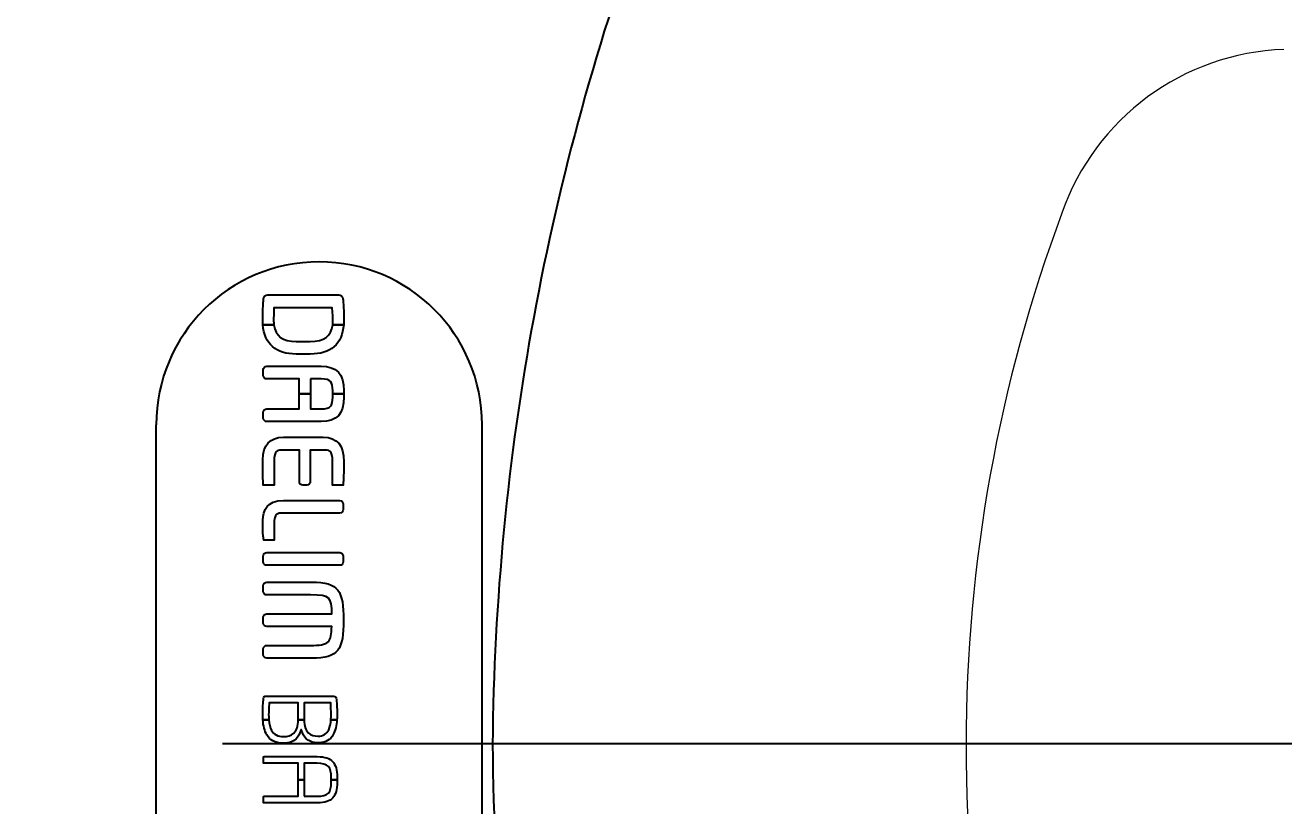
# Model space of a CAD drawing. Extents: x -1507 to 1094, y -378 to 1940.
# Drawn here: x -974 to -896.7, y 1302.6 to 1350.5 of the extents above; entities that cross this region are included whole.
import ezdxf
from ezdxf.lldxf.tags import DXFTag

# ---------------------------------------------------------------- set-up
doc = ezdxf.new("R2010")
doc.units = 0
doc.header["$LTSCALE"] = 3
doc.header["$MEASUREMENT"] = 0
doc.linetypes.add('CENTER', pattern=[2, 1.25, -0.25, 0.25, -0.25])
doc.layers.get('0').update_dxf_attribs({"linetype": 'CONTINUOUS'})
doc.layers.get('DEFPOINTS').update_dxf_attribs({"linetype": 'CONTINUOUS'})
doc.layers.add('3', color=3, linetype='CONTINUOUS', lineweight=15)
doc.layers.add('CENTER', color=2, linetype='CENTER')
doc.layers.add('THIN', color=8, linetype='CONTINUOUS')
doc.styles.get("Standard").update_dxf_attribs({"font": 'NanumGothic.ttf'})
tags = doc.linetypes.add('DASHED', pattern=[0.75, 0.5, -0.25]).pattern_tags.tags
tags[6:7] = [DXFTag(74, 4), DXFTag(75, 0), DXFTag(340, '0'), DXFTag(46, 1.0), DXFTag(50, 0.0), DXFTag(44, 0.0), DXFTag(45, 0.0)]
tags[4:5] = [DXFTag(74, 4), DXFTag(75, 0), DXFTag(340, '0'), DXFTag(46, 1.0), DXFTag(50, 0.0), DXFTag(44, 0.0), DXFTag(45, 0.0)]
doc.dimstyles.get("Standard").update_dxf_attribs({"dimtxt": 0.18, "dimasz": 0.18, "dimexe": 0.18, "dimexo": 0.0625, "dimgap": 0.09, "dimtad": 0, "dimtih": 1, "dimtoh": 1, "dimdec": 4, "dimzin": 0, "dimdsep": 46, "dimtxsty": 'Standard', "dimcen": 0.09, "dimadec": 0, "dimazin": 0, "dimtfac": 1, "dimtdec": 4, "dimtofl": 0, "dimtmove": 0, "dimatfit": 3, "dimfxl": 0, "dimtolj": 1, "dimtzin": 0, "dimarcsym": 0})

# ---------------------------------------------------------------- blocks, each defined once
blk = doc.blocks.new('*D17')
at = {"color": 3, "linetype": 'Continuous', "lineweight": -2}
for p, q in [((-1271.639, 1454.321), (-1271.639, 1625.278)), ((-541.525, 1307.437), (-541.525, 1625.278))]:
    blk.add_line(p, q, dxfattribs=at)
at = {"color": 3, "linetype": 'Continuous', "lineweight": 0}
blk.add_line((-1251.639, 1624.478), (-561.525, 1624.478), dxfattribs=at)
at = {"color": 3, "linetype": 'Continuous'}
for points in [[(-1251.639, 1627.811), (-1251.639, 1621.145), (-1271.639, 1624.478)], [(-561.525, 1627.811), (-561.525, 1621.145), (-541.525, 1624.478)]]:
    blk.add_solid(points, dxfattribs=at)
at = {"layer": 'DEFPOINTS', "color": 0, "linetype": 'Continuous'}
for p in [(-541.525, 1624.478), (-1271.639, 1453.321), (-541.525, 1306.437)]:
    blk.add_point(p, dxfattribs=at)
at = {"color": 2, "linetype": 'Continuous', "lineweight": 5, "insert": (-913.981, 1649.478), "char_height": 30, "attachment_point": 5}
blk.add_mtext('\\A1;730', dxfattribs=at)
blk = doc.blocks.new('*D18')
at = {"color": 3, "linetype": 'Continuous', "lineweight": -2}
for p, q in [((-1011.525, 1377.149), (-1011.525, 1567.387)), ((-541.525, 1307.437), (-541.525, 1567.387))]:
    blk.add_line(p, q, dxfattribs=at)
at = {"color": 3, "linetype": 'Continuous', "lineweight": 0}
blk.add_line((-991.525, 1566.587), (-561.525, 1566.587), dxfattribs=at)
at = {"color": 3, "linetype": 'Continuous'}
for points in [[(-991.525, 1569.921), (-991.525, 1563.254), (-1011.525, 1566.587)], [(-561.525, 1569.921), (-561.525, 1563.254), (-541.525, 1566.587)]]:
    blk.add_solid(points, dxfattribs=at)
at = {"layer": 'DEFPOINTS', "color": 0, "linetype": 'Continuous'}
for p in [(-541.525, 1566.587), (-1011.525, 1376.149), (-541.525, 1306.437)]:
    blk.add_point(p, dxfattribs=at)
at = {"color": 2, "linetype": 'Continuous', "lineweight": 5, "insert": (-776.525, 1591.587), "char_height": 30, "attachment_point": 5}
blk.add_mtext('\\A1;470', dxfattribs=at)
blk = doc.blocks.new('2E12E')
at = {"layer": 'THIN', "color": 2, "linetype": 'DASHED', "ltscale": 3}
for p, q in [((6857.219, 1056.492), (6857.219, 1095.492)), ((6877.219, 1056.492), (6877.219, 1095.492))]:
    blk.add_line(p, q, dxfattribs=at)
blk.add_arc((6867.219, 1095.492), 10, 0, 180, dxfattribs=at)
at = {"layer": 'THIN', "color": 2}
for points, knots in [([(6864.442, 1101.633), (6864.43, 1101.721), (6864.424, 1101.815), (6864.424, 1101.915), (6864.424, 1101.915), (6864.424, 1101.915), (6864.436, 1102.514), (6864.44, 1102.664), (6864.44, 1102.664), (6864.44, 1102.664), (6868.029, 1102.664), (6868.029, 1102.664), (6868.029, 1102.664), (6868.06, 1102.36), (6868.066, 1101.92), (6868.066, 1101.915), (6868.066, 1101.915), (6868.066, 1101.815), (6868.061, 1101.721), (6868.05, 1101.633), (6868.05, 1101.633), (6868.05, 1101.633), (6868.727, 1101.633), (6868.727, 1101.633), (6868.727, 1101.633), (6868.735, 1101.724), (6868.738, 1101.818), (6868.738, 1101.915), (6868.738, 1101.915), (6868.738, 1102.398), (6868.71, 1103.036), (6868.677, 1103.243), (6868.677, 1103.243), (6868.655, 1103.368), (6868.558, 1103.457), (6868.43, 1103.457), (6868.43, 1103.457), (6868.43, 1103.457), (6864.066, 1103.457), (6864.066, 1103.457), (6864.066, 1103.457), (6863.927, 1103.457), (6863.837, 1103.367), (6863.809, 1103.237), (6863.809, 1103.237), (6863.789, 1103.096), (6863.769, 1102.725), (6863.758, 1102.346), (6863.758, 1102.346), (6863.758, 1102.346), (6863.758, 1101.722), (6863.758, 1101.722), (6863.758, 1101.722), (6863.76, 1101.692), (6863.762, 1101.662), (6863.765, 1101.633), (6863.765, 1101.633), (6863.765, 1101.633), (6864.442, 1101.633), (6864.442, 1101.633)], [0, 0, 0, 0, 0.066667, 0.066667, 0.066667, 0.066667, 0.133333, 0.133333, 0.133333, 0.133333, 0.2, 0.2, 0.2, 0.2, 0.266667, 0.266667, 0.266667, 0.266667, 0.333333, 0.333333, 0.333333, 0.333333, 0.4, 0.4, 0.4, 0.4, 0.466667, 0.466667, 0.466667, 0.466667, 0.533333, 0.533333, 0.533333, 0.533333, 0.6, 0.6, 0.6, 0.6, 0.666667, 0.666667, 0.666667, 0.666667, 0.733333, 0.733333, 0.733333, 0.733333, 0.8, 0.8, 0.8, 0.8, 0.866667, 0.866667, 0.866667, 0.866667, 0.933333, 0.933333, 0.933333, 0.933333, 1, 1, 1, 1]), ([(6865.816, 1100.603), (6864.986, 1100.603), (6864.533, 1100.94), (6864.442, 1101.633), (6864.442, 1101.633), (6864.442, 1101.633), (6863.765, 1101.633), (6863.765, 1101.633), (6863.765, 1101.633), (6863.859, 1100.452), (6864.563, 1099.829), (6865.816, 1099.829), (6865.816, 1099.829), (6865.816, 1099.829), (6866.677, 1099.829), (6866.677, 1099.829), (6866.677, 1099.829), (6867.93, 1099.829), (6868.633, 1100.451), (6868.727, 1101.633), (6868.727, 1101.633), (6868.727, 1101.633), (6868.05, 1101.633), (6868.05, 1101.633), (6868.05, 1101.633), (6867.965, 1100.924), (6867.53, 1100.603), (6866.677, 1100.603), (6866.677, 1100.603), (6866.677, 1100.603), (6865.816, 1100.603), (6865.816, 1100.603)], [0, 0, 0, 0, 0.125, 0.125, 0.125, 0.125, 0.25, 0.25, 0.25, 0.25, 0.375, 0.375, 0.375, 0.375, 0.5, 0.5, 0.5, 0.5, 0.625, 0.625, 0.625, 0.625, 0.75, 0.75, 0.75, 0.75, 0.875, 0.875, 0.875, 0.875, 1, 1, 1, 1]), ([(6866.684, 1098.303), (6866.684, 1098.303), (6867.335, 1098.303), (6867.335, 1098.303), (6867.335, 1098.303), (6867.949, 1098.303), (6868.053, 1098.122), (6868.053, 1097.577), (6868.053, 1097.577), (6868.053, 1097.577), (6868.053, 1097.384), (6868.053, 1097.384), (6868.053, 1097.384), (6868.053, 1097.384), (6868.738, 1097.384), (6868.738, 1097.384), (6868.738, 1097.384), (6868.738, 1097.384), (6868.738, 1097.577), (6868.738, 1097.577), (6868.738, 1097.577), (6868.738, 1098.618), (6868.307, 1099.083), (6867.335, 1099.083), (6867.335, 1099.083), (6867.335, 1099.083), (6864.01, 1099.083), (6864.01, 1099.083), (6864.01, 1099.083), (6863.892, 1099.083), (6863.792, 1098.986), (6863.792, 1098.877), (6863.792, 1098.877), (6863.792, 1098.877), (6863.792, 1098.511), (6863.792, 1098.511), (6863.792, 1098.511), (6863.792, 1098.383), (6863.907, 1098.303), (6864.01, 1098.303), (6864.01, 1098.303), (6864.01, 1098.303), (6865.999, 1098.303), (6865.999, 1098.303), (6865.999, 1098.303), (6865.999, 1098.303), (6865.999, 1097.384), (6865.999, 1097.384), (6865.999, 1097.384), (6865.999, 1097.384), (6866.684, 1097.384), (6866.684, 1097.384), (6866.684, 1097.384), (6866.684, 1097.384), (6866.684, 1098.303), (6866.684, 1098.303)], [0, 0, 0, 0, 0.071429, 0.071429, 0.071429, 0.071429, 0.142857, 0.142857, 0.142857, 0.142857, 0.214286, 0.214286, 0.214286, 0.214286, 0.285714, 0.285714, 0.285714, 0.285714, 0.357143, 0.357143, 0.357143, 0.357143, 0.428571, 0.428571, 0.428571, 0.428571, 0.5, 0.5, 0.5, 0.5, 0.571429, 0.571429, 0.571429, 0.571429, 0.642857, 0.642857, 0.642857, 0.642857, 0.714286, 0.714286, 0.714286, 0.714286, 0.785714, 0.785714, 0.785714, 0.785714, 0.857143, 0.857143, 0.857143, 0.857143, 0.928571, 0.928571, 0.928571, 0.928571, 1, 1, 1, 1]), ([(6868.053, 1097.384), (6868.053, 1097.384), (6868.053, 1097.196), (6868.053, 1097.196), (6868.053, 1097.196), (6868.053, 1096.648), (6867.949, 1096.466), (6867.335, 1096.466), (6867.335, 1096.466), (6867.335, 1096.466), (6866.684, 1096.466), (6866.684, 1096.466), (6866.684, 1096.466), (6866.684, 1096.466), (6866.684, 1097.384), (6866.684, 1097.384), (6866.684, 1097.384), (6866.684, 1097.384), (6865.999, 1097.384), (6865.999, 1097.384), (6865.999, 1097.384), (6865.999, 1097.384), (6865.999, 1096.466), (6865.999, 1096.466), (6865.999, 1096.466), (6865.999, 1096.466), (6864.01, 1096.466), (6864.01, 1096.466), (6864.01, 1096.466), (6863.888, 1096.466), (6863.792, 1096.374), (6863.792, 1096.257), (6863.792, 1096.257), (6863.792, 1096.257), (6863.792, 1095.899), (6863.792, 1095.899), (6863.792, 1095.899), (6863.792, 1095.771), (6863.909, 1095.688), (6864.01, 1095.688), (6864.01, 1095.688), (6864.01, 1095.688), (6867.335, 1095.688), (6867.335, 1095.688), (6867.335, 1095.688), (6868.307, 1095.688), (6868.738, 1096.153), (6868.738, 1097.196), (6868.738, 1097.196), (6868.738, 1097.196), (6868.738, 1097.384), (6868.738, 1097.384), (6868.738, 1097.384), (6868.738, 1097.384), (6868.053, 1097.384), (6868.053, 1097.384)], [0, 0, 0, 0, 0.071429, 0.071429, 0.071429, 0.071429, 0.142857, 0.142857, 0.142857, 0.142857, 0.214286, 0.214286, 0.214286, 0.214286, 0.285714, 0.285714, 0.285714, 0.285714, 0.357143, 0.357143, 0.357143, 0.357143, 0.428571, 0.428571, 0.428571, 0.428571, 0.5, 0.5, 0.5, 0.5, 0.571429, 0.571429, 0.571429, 0.571429, 0.642857, 0.642857, 0.642857, 0.642857, 0.714286, 0.714286, 0.714286, 0.714286, 0.785714, 0.785714, 0.785714, 0.785714, 0.857143, 0.857143, 0.857143, 0.857143, 0.928571, 0.928571, 0.928571, 0.928571, 1, 1, 1, 1]), ([(6863.79, 1091.821), (6863.79, 1091.821), (6863.793, 1091.787), (6863.793, 1091.787), (6863.793, 1091.787), (6863.793, 1091.787), (6864.455, 1091.787), (6864.455, 1091.787), (6864.455, 1091.787), (6864.455, 1091.787), (6864.455, 1093.223), (6864.455, 1093.223), (6864.455, 1093.223), (6864.455, 1093.943), (6864.654, 1093.943), (6865.022, 1093.943), (6865.022, 1093.943), (6865.022, 1093.943), (6866.004, 1093.943), (6866.004, 1093.943), (6866.004, 1093.943), (6866.004, 1093.943), (6866.004, 1092.013), (6866.004, 1092.013), (6866.004, 1092.013), (6866.004, 1091.89), (6866.092, 1091.792), (6866.212, 1091.792), (6866.212, 1091.792), (6866.212, 1091.792), (6866.457, 1091.792), (6866.457, 1091.792), (6866.457, 1091.792), (6866.579, 1091.792), (6866.677, 1091.89), (6866.677, 1092.013), (6866.677, 1092.013), (6866.677, 1092.013), (6866.677, 1093.943), (6866.677, 1093.943), (6866.677, 1093.943), (6866.677, 1093.943), (6867.47, 1093.943), (6867.47, 1093.943), (6867.47, 1093.943), (6867.838, 1093.943), (6868.04, 1093.943), (6868.04, 1093.223), (6868.04, 1093.223), (6868.04, 1093.223), (6868.034, 1091.787), (6868.034, 1091.787), (6868.034, 1091.787), (6868.034, 1091.787), (6868.686, 1091.787), (6868.686, 1091.787), (6868.686, 1091.787), (6868.686, 1091.787), (6868.702, 1091.94), (6868.702, 1091.94), (6868.702, 1091.94), (6868.726, 1092.223), (6868.738, 1092.871), (6868.738, 1093.227), (6868.738, 1093.227), (6868.738, 1094.235), (6868.324, 1094.725), (6867.47, 1094.725), (6867.47, 1094.725), (6867.47, 1094.725), (6865.022, 1094.725), (6865.022, 1094.725), (6865.022, 1094.725), (6864.201, 1094.725), (6863.792, 1094.27), (6863.759, 1093.346), (6863.759, 1093.346), (6863.759, 1093.346), (6863.759, 1092.555), (6863.759, 1092.555), (6863.759, 1092.555), (6863.764, 1092.3), (6863.771, 1092.068), (6863.783, 1091.939), (6863.783, 1091.939), (6863.783, 1091.943), (6863.79, 1091.821), (6863.79, 1091.821)], [0, 0, 0, 0, 0.045455, 0.045455, 0.045455, 0.045455, 0.090909, 0.090909, 0.090909, 0.090909, 0.136364, 0.136364, 0.136364, 0.136364, 0.181818, 0.181818, 0.181818, 0.181818, 0.227273, 0.227273, 0.227273, 0.227273, 0.272727, 0.272727, 0.272727, 0.272727, 0.318182, 0.318182, 0.318182, 0.318182, 0.363636, 0.363636, 0.363636, 0.363636, 0.409091, 0.409091, 0.409091, 0.409091, 0.454545, 0.454545, 0.454545, 0.454545, 0.5, 0.5, 0.5, 0.5, 0.545455, 0.545455, 0.545455, 0.545455, 0.590909, 0.590909, 0.590909, 0.590909, 0.636364, 0.636364, 0.636364, 0.636364, 0.681818, 0.681818, 0.681818, 0.681818, 0.727273, 0.727273, 0.727273, 0.727273, 0.772727, 0.772727, 0.772727, 0.772727, 0.818182, 0.818182, 0.818182, 0.818182, 0.863636, 0.863636, 0.863636, 0.863636, 0.909091, 0.909091, 0.909091, 0.909091, 0.954545, 0.954545, 0.954545, 0.954545, 1, 1, 1, 1]), ([(6863.804, 1088.563), (6863.804, 1088.564), (6863.824, 1088.453), (6863.824, 1088.453), (6863.824, 1088.453), (6863.824, 1088.453), (6863.83, 1088.419), (6863.83, 1088.419), (6863.83, 1088.419), (6863.83, 1088.419), (6864.455, 1088.419), (6864.455, 1088.419), (6864.455, 1088.419), (6864.455, 1088.419), (6864.455, 1089.405), (6864.455, 1089.405), (6864.455, 1089.405), (6864.455, 1090.072), (6864.702, 1090.072), (6864.948, 1090.072), (6864.948, 1090.072), (6864.948, 1090.072), (6868.477, 1090.072), (6868.477, 1090.072), (6868.477, 1090.072), (6868.596, 1090.072), (6868.696, 1090.173), (6868.696, 1090.292), (6868.696, 1090.292), (6868.696, 1090.292), (6868.696, 1090.629), (6868.696, 1090.629), (6868.696, 1090.629), (6868.696, 1090.749), (6868.596, 1090.851), (6868.477, 1090.851), (6868.477, 1090.851), (6868.477, 1090.851), (6865.022, 1090.851), (6865.022, 1090.851), (6865.022, 1090.851), (6864.015, 1090.851), (6863.795, 1090.238), (6863.758, 1089.631), (6863.758, 1089.631), (6863.758, 1089.631), (6863.758, 1089.035), (6863.758, 1089.035), (6863.758, 1089.035), (6863.766, 1088.838), (6863.78, 1088.747), (6863.792, 1088.65), (6863.792, 1088.65), (6863.792, 1088.65), (6863.804, 1088.563), (6863.804, 1088.563)], [0, 0, 0, 0, 0.071429, 0.071429, 0.071429, 0.071429, 0.142857, 0.142857, 0.142857, 0.142857, 0.214286, 0.214286, 0.214286, 0.214286, 0.285714, 0.285714, 0.285714, 0.285714, 0.357143, 0.357143, 0.357143, 0.357143, 0.428571, 0.428571, 0.428571, 0.428571, 0.5, 0.5, 0.5, 0.5, 0.571429, 0.571429, 0.571429, 0.571429, 0.642857, 0.642857, 0.642857, 0.642857, 0.714286, 0.714286, 0.714286, 0.714286, 0.785714, 0.785714, 0.785714, 0.785714, 0.857143, 0.857143, 0.857143, 0.857143, 0.928571, 0.928571, 0.928571, 0.928571, 1, 1, 1, 1]), ([(6868.696, 1087.437), (6868.696, 1087.568), (6868.588, 1087.646), (6868.484, 1087.646), (6868.484, 1087.646), (6868.484, 1087.646), (6864.01, 1087.646), (6864.01, 1087.646), (6864.01, 1087.646), (6863.887, 1087.646), (6863.792, 1087.552), (6863.792, 1087.437), (6863.792, 1087.437), (6863.792, 1087.437), (6863.792, 1087.075), (6863.792, 1087.075), (6863.792, 1087.075), (6863.792, 1086.945), (6863.907, 1086.868), (6864.01, 1086.868), (6864.01, 1086.868), (6864.01, 1086.868), (6868.484, 1086.868), (6868.484, 1086.868), (6868.484, 1086.868), (6868.601, 1086.868), (6868.696, 1086.958), (6868.696, 1087.075), (6868.696, 1087.075), (6868.696, 1087.075), (6868.696, 1087.437), (6868.696, 1087.437)], [0, 0, 0, 0, 0.125, 0.125, 0.125, 0.125, 0.25, 0.25, 0.25, 0.25, 0.375, 0.375, 0.375, 0.375, 0.5, 0.5, 0.5, 0.5, 0.625, 0.625, 0.625, 0.625, 0.75, 0.75, 0.75, 0.75, 0.875, 0.875, 0.875, 0.875, 1, 1, 1, 1]), ([(6863.792, 1081.746), (6863.792, 1081.746), (6863.792, 1081.376), (6863.792, 1081.376), (6863.792, 1081.376), (6863.792, 1081.249), (6863.91, 1081.168), (6864.01, 1081.168), (6864.01, 1081.168), (6864.01, 1081.168), (6866.76, 1081.168), (6866.76, 1081.168), (6866.76, 1081.168), (6868.434, 1081.168), (6868.716, 1081.72), (6868.716, 1083.499), (6868.716, 1083.499), (6868.716, 1085.285), (6868.434, 1085.837), (6866.76, 1085.837), (6866.76, 1085.837), (6866.76, 1085.837), (6864.01, 1085.837), (6864.01, 1085.837), (6864.01, 1085.837), (6863.887, 1085.837), (6863.792, 1085.744), (6863.792, 1085.628), (6863.792, 1085.628), (6863.792, 1085.628), (6863.792, 1085.261), (6863.792, 1085.261), (6863.792, 1085.261), (6863.792, 1085.13), (6863.907, 1085.052), (6864.01, 1085.052), (6864.01, 1085.052), (6864.01, 1085.052), (6866.699, 1085.052), (6866.699, 1085.052), (6866.699, 1085.052), (6867.88, 1085.052), (6867.995, 1084.892), (6867.998, 1083.889), (6867.998, 1083.889), (6867.998, 1083.889), (6864.01, 1083.889), (6864.01, 1083.889), (6864.01, 1083.889), (6863.883, 1083.889), (6863.792, 1083.802), (6863.792, 1083.683), (6863.792, 1083.683), (6863.792, 1083.683), (6863.792, 1083.321), (6863.792, 1083.321), (6863.792, 1083.321), (6863.792, 1083.192), (6863.907, 1083.115), (6864.01, 1083.115), (6864.01, 1083.115), (6864.01, 1083.115), (6867.99, 1083.115), (6867.99, 1083.115), (6867.99, 1083.115), (6867.988, 1082.647), (6867.938, 1082.349), (6867.773, 1082.18), (6867.773, 1082.18), (6867.587, 1081.991), (6867.235, 1081.955), (6866.699, 1081.955), (6866.699, 1081.955), (6866.699, 1081.955), (6864.01, 1081.955), (6864.01, 1081.955), (6864.01, 1081.955), (6863.892, 1081.955), (6863.792, 1081.86), (6863.792, 1081.746)], [0, 0, 0, 0, 0.05, 0.05, 0.05, 0.05, 0.1, 0.1, 0.1, 0.1, 0.15, 0.15, 0.15, 0.15, 0.2, 0.2, 0.2, 0.2, 0.25, 0.25, 0.25, 0.25, 0.3, 0.3, 0.3, 0.3, 0.35, 0.35, 0.35, 0.35, 0.4, 0.4, 0.4, 0.4, 0.45, 0.45, 0.45, 0.45, 0.5, 0.5, 0.5, 0.5, 0.55, 0.55, 0.55, 0.55, 0.6, 0.6, 0.6, 0.6, 0.65, 0.65, 0.65, 0.65, 0.7, 0.7, 0.7, 0.7, 0.75, 0.75, 0.75, 0.75, 0.8, 0.8, 0.8, 0.8, 0.85, 0.85, 0.85, 0.85, 0.9, 0.9, 0.9, 0.9, 0.95, 0.95, 0.95, 0.95, 1, 1, 1, 1]), ([(6864.131, 1077.392), (6864.124, 1077.488), (6864.121, 1077.588), (6864.121, 1077.695), (6864.121, 1077.695), (6864.121, 1077.917), (6864.137, 1078.144), (6864.144, 1078.346), (6864.144, 1078.346), (6864.144, 1078.346), (6864.146, 1078.425), (6864.146, 1078.425), (6864.146, 1078.425), (6864.146, 1078.425), (6865.929, 1078.425), (6865.929, 1078.425), (6865.929, 1078.425), (6865.929, 1078.425), (6865.929, 1077.392), (6865.929, 1077.392), (6865.929, 1077.392), (6865.929, 1077.392), (6866.303, 1077.392), (6866.303, 1077.392), (6866.303, 1077.392), (6866.303, 1077.392), (6866.303, 1078.425), (6866.303, 1078.425), (6866.303, 1078.425), (6866.303, 1078.425), (6867.934, 1078.425), (6867.934, 1078.425), (6867.934, 1078.425), (6867.934, 1078.425), (6867.936, 1078.347), (6867.936, 1078.347), (6867.936, 1078.347), (6867.941, 1078.173), (6867.952, 1077.942), (6867.952, 1077.726), (6867.952, 1077.726), (6867.952, 1077.608), (6867.95, 1077.497), (6867.943, 1077.392), (6867.943, 1077.392), (6867.943, 1077.392), (6868.311, 1077.392), (6868.311, 1077.392), (6868.311, 1077.392), (6868.319, 1077.5), (6868.323, 1077.612), (6868.322, 1077.726), (6868.322, 1077.726), (6868.322, 1078.128), (6868.297, 1078.508), (6868.269, 1078.711), (6868.269, 1078.711), (6868.263, 1078.764), (6868.246, 1078.791), (6868.227, 1078.806), (6868.227, 1078.806), (6868.216, 1078.822), (6868.183, 1078.836), (6868.118, 1078.836), (6868.118, 1078.836), (6868.118, 1078.836), (6863.97, 1078.836), (6863.97, 1078.836), (6863.97, 1078.836), (6863.897, 1078.836), (6863.865, 1078.822), (6863.85, 1078.81), (6863.85, 1078.81), (6863.839, 1078.797), (6863.82, 1078.766), (6863.809, 1078.699), (6863.809, 1078.699), (6863.777, 1078.471), (6863.755, 1078.104), (6863.755, 1077.695), (6863.755, 1077.695), (6863.754, 1077.592), (6863.757, 1077.49), (6863.765, 1077.392), (6863.765, 1077.392), (6863.765, 1077.392), (6864.131, 1077.392), (6864.131, 1077.392)], [0, 0, 0, 0, 0.045455, 0.045455, 0.045455, 0.045455, 0.090909, 0.090909, 0.090909, 0.090909, 0.136364, 0.136364, 0.136364, 0.136364, 0.181818, 0.181818, 0.181818, 0.181818, 0.227273, 0.227273, 0.227273, 0.227273, 0.272727, 0.272727, 0.272727, 0.272727, 0.318182, 0.318182, 0.318182, 0.318182, 0.363636, 0.363636, 0.363636, 0.363636, 0.409091, 0.409091, 0.409091, 0.409091, 0.454545, 0.454545, 0.454545, 0.454545, 0.5, 0.5, 0.5, 0.5, 0.545455, 0.545455, 0.545455, 0.545455, 0.590909, 0.590909, 0.590909, 0.590909, 0.636364, 0.636364, 0.636364, 0.636364, 0.681818, 0.681818, 0.681818, 0.681818, 0.727273, 0.727273, 0.727273, 0.727273, 0.772727, 0.772727, 0.772727, 0.772727, 0.818182, 0.818182, 0.818182, 0.818182, 0.863636, 0.863636, 0.863636, 0.863636, 0.909091, 0.909091, 0.909091, 0.909091, 0.954545, 0.954545, 0.954545, 0.954545, 1, 1, 1, 1]), ([(6865.04, 1076.359), (6864.689, 1076.356), (6864.44, 1076.492), (6864.3, 1076.735), (6864.3, 1076.735), (6864.198, 1076.911), (6864.15, 1077.132), (6864.131, 1077.392), (6864.131, 1077.392), (6864.131, 1077.392), (6863.765, 1077.392), (6863.765, 1077.392), (6863.765, 1077.392), (6863.79, 1077.031), (6863.867, 1076.704), (6864.009, 1076.459), (6864.009, 1076.459), (6864.202, 1076.148), (6864.494, 1075.954), (6865.001, 1075.952), (6865.001, 1075.952), (6865.001, 1075.952), (6865.107, 1075.952), (6865.107, 1075.952), (6865.107, 1075.952), (6865.554, 1075.954), (6865.898, 1076.191), (6866.036, 1076.592), (6866.036, 1076.592), (6866.036, 1076.592), (6866.116, 1076.801), (6866.116, 1076.801), (6866.116, 1076.801), (6866.116, 1076.801), (6866.189, 1076.593), (6866.189, 1076.593), (6866.189, 1076.593), (6866.351, 1076.197), (6866.661, 1075.98), (6867.094, 1075.978), (6867.094, 1075.978), (6867.094, 1075.978), (6867.199, 1075.978), (6867.199, 1075.978), (6867.199, 1075.978), (6867.644, 1075.98), (6867.909, 1076.166), (6868.08, 1076.477), (6868.08, 1076.477), (6868.211, 1076.717), (6868.284, 1077.036), (6868.311, 1077.392), (6868.311, 1077.392), (6868.311, 1077.392), (6867.943, 1077.392), (6867.943, 1077.392), (6867.943, 1077.392), (6867.928, 1077.151), (6867.891, 1076.943), (6867.806, 1076.774), (6867.806, 1076.774), (6867.694, 1076.529), (6867.474, 1076.379), (6867.152, 1076.383), (6867.152, 1076.383), (6867.152, 1076.383), (6867.13, 1076.383), (6867.13, 1076.383), (6867.13, 1076.383), (6866.925, 1076.383), (6866.713, 1076.435), (6866.551, 1076.595), (6866.551, 1076.595), (6866.396, 1076.753), (6866.303, 1077.007), (6866.303, 1077.38), (6866.303, 1077.38), (6866.303, 1077.38), (6866.303, 1077.392), (6866.303, 1077.392), (6866.303, 1077.392), (6866.303, 1077.392), (6865.929, 1077.392), (6865.929, 1077.392), (6865.929, 1077.392), (6865.929, 1077.392), (6865.929, 1077.381), (6865.929, 1077.381), (6865.929, 1077.381), (6865.929, 1077), (6865.839, 1076.74), (6865.665, 1076.577), (6865.665, 1076.577), (6865.5, 1076.413), (6865.277, 1076.359), (6865.057, 1076.359), (6865.057, 1076.359), (6865.057, 1076.359), (6865.04, 1076.359), (6865.04, 1076.359)], [0, 0, 0, 0, 0.04, 0.04, 0.04, 0.04, 0.08, 0.08, 0.08, 0.08, 0.12, 0.12, 0.12, 0.12, 0.16, 0.16, 0.16, 0.16, 0.2, 0.2, 0.2, 0.2, 0.24, 0.24, 0.24, 0.24, 0.28, 0.28, 0.28, 0.28, 0.32, 0.32, 0.32, 0.32, 0.36, 0.36, 0.36, 0.36, 0.4, 0.4, 0.4, 0.4, 0.44, 0.44, 0.44, 0.44, 0.48, 0.48, 0.48, 0.48, 0.52, 0.52, 0.52, 0.52, 0.56, 0.56, 0.56, 0.56, 0.6, 0.6, 0.6, 0.6, 0.64, 0.64, 0.64, 0.64, 0.68, 0.68, 0.68, 0.68, 0.72, 0.72, 0.72, 0.72, 0.76, 0.76, 0.76, 0.76, 0.8, 0.8, 0.8, 0.8, 0.84, 0.84, 0.84, 0.84, 0.88, 0.88, 0.88, 0.88, 0.92, 0.92, 0.92, 0.92, 0.96, 0.96, 0.96, 0.96, 1, 1, 1, 1]), ([(6866.291, 1073.706), (6866.291, 1073.706), (6866.291, 1074.718), (6866.291, 1074.718), (6866.291, 1074.718), (6866.291, 1074.718), (6867.087, 1074.718), (6867.087, 1074.718), (6867.087, 1074.718), (6867.418, 1074.718), (6867.645, 1074.669), (6867.788, 1074.519), (6867.788, 1074.519), (6867.93, 1074.369), (6867.959, 1074.153), (6867.96, 1073.864), (6867.96, 1073.864), (6867.96, 1073.864), (6867.96, 1073.706), (6867.96, 1073.706), (6867.96, 1073.706), (6867.96, 1073.706), (6868.322, 1073.706), (6868.322, 1073.706), (6868.322, 1073.706), (6868.322, 1073.706), (6868.322, 1073.864), (6868.322, 1073.864), (6868.322, 1073.864), (6868.322, 1074.305), (6868.233, 1074.618), (6868.055, 1074.817), (6868.055, 1074.817), (6867.873, 1075.017), (6867.574, 1075.125), (6867.105, 1075.125), (6867.105, 1075.125), (6867.105, 1075.125), (6863.845, 1075.125), (6863.845, 1075.125), (6863.845, 1075.125), (6863.837, 1075.126), (6863.82, 1075.12), (6863.809, 1075.112), (6863.809, 1075.112), (6863.8, 1075.104), (6863.799, 1075.097), (6863.799, 1075.094), (6863.799, 1075.094), (6863.799, 1075.094), (6863.799, 1074.75), (6863.799, 1074.75), (6863.799, 1074.75), (6863.799, 1074.737), (6863.814, 1074.72), (6863.845, 1074.718), (6863.845, 1074.718), (6863.845, 1074.718), (6865.933, 1074.718), (6865.933, 1074.718), (6865.933, 1074.718), (6865.933, 1074.718), (6865.933, 1073.706), (6865.933, 1073.706), (6865.933, 1073.706), (6865.933, 1073.706), (6866.291, 1073.706), (6866.291, 1073.706)], [0, 0, 0, 0, 0.058824, 0.058824, 0.058824, 0.058824, 0.117647, 0.117647, 0.117647, 0.117647, 0.176471, 0.176471, 0.176471, 0.176471, 0.235294, 0.235294, 0.235294, 0.235294, 0.294118, 0.294118, 0.294118, 0.294118, 0.352941, 0.352941, 0.352941, 0.352941, 0.411765, 0.411765, 0.411765, 0.411765, 0.470588, 0.470588, 0.470588, 0.470588, 0.529412, 0.529412, 0.529412, 0.529412, 0.588235, 0.588235, 0.588235, 0.588235, 0.647059, 0.647059, 0.647059, 0.647059, 0.705882, 0.705882, 0.705882, 0.705882, 0.764706, 0.764706, 0.764706, 0.764706, 0.823529, 0.823529, 0.823529, 0.823529, 0.882353, 0.882353, 0.882353, 0.882353, 0.941176, 0.941176, 0.941176, 0.941176, 1, 1, 1, 1]), ([(6866.291, 1072.694), (6866.291, 1072.694), (6866.291, 1073.706), (6866.291, 1073.706), (6866.291, 1073.706), (6866.291, 1073.706), (6865.933, 1073.706), (6865.933, 1073.706), (6865.933, 1073.706), (6865.933, 1073.706), (6865.933, 1072.694), (6865.933, 1072.694), (6865.933, 1072.694), (6865.933, 1072.694), (6863.845, 1072.694), (6863.845, 1072.694), (6863.845, 1072.694), (6863.811, 1072.693), (6863.799, 1072.673), (6863.799, 1072.662), (6863.799, 1072.662), (6863.799, 1072.662), (6863.799, 1072.316), (6863.799, 1072.316), (6863.799, 1072.316), (6863.799, 1072.313), (6863.8, 1072.306), (6863.809, 1072.298), (6863.809, 1072.298), (6863.82, 1072.289), (6863.837, 1072.285), (6863.845, 1072.285), (6863.845, 1072.285), (6863.845, 1072.285), (6867.105, 1072.285), (6867.105, 1072.285), (6867.105, 1072.285), (6867.573, 1072.285), (6867.873, 1072.397), (6868.055, 1072.595), (6868.055, 1072.595), (6868.233, 1072.796), (6868.322, 1073.108), (6868.322, 1073.548), (6868.322, 1073.548), (6868.322, 1073.548), (6868.322, 1073.706), (6868.322, 1073.706), (6868.322, 1073.706), (6868.322, 1073.706), (6867.96, 1073.706), (6867.96, 1073.706), (6867.96, 1073.706), (6867.96, 1073.706), (6867.96, 1073.548), (6867.96, 1073.548), (6867.96, 1073.548), (6867.959, 1073.26), (6867.93, 1073.042), (6867.788, 1072.891), (6867.788, 1072.891), (6867.645, 1072.742), (6867.418, 1072.694), (6867.087, 1072.694), (6867.087, 1072.694), (6867.087, 1072.694), (6866.291, 1072.694), (6866.291, 1072.694)], [0, 0, 0, 0, 0.058824, 0.058824, 0.058824, 0.058824, 0.117647, 0.117647, 0.117647, 0.117647, 0.176471, 0.176471, 0.176471, 0.176471, 0.235294, 0.235294, 0.235294, 0.235294, 0.294118, 0.294118, 0.294118, 0.294118, 0.352941, 0.352941, 0.352941, 0.352941, 0.411765, 0.411765, 0.411765, 0.411765, 0.470588, 0.470588, 0.470588, 0.470588, 0.529412, 0.529412, 0.529412, 0.529412, 0.588235, 0.588235, 0.588235, 0.588235, 0.647059, 0.647059, 0.647059, 0.647059, 0.705882, 0.705882, 0.705882, 0.705882, 0.764706, 0.764706, 0.764706, 0.764706, 0.823529, 0.823529, 0.823529, 0.823529, 0.882353, 0.882353, 0.882353, 0.882353, 0.941176, 0.941176, 0.941176, 0.941176, 1, 1, 1, 1])]:
    blk.add_open_spline(points, degree=3, knots=knots, dxfattribs=at)
blk = doc.blocks.new('*D28')
at = {"color": 3, "lineweight": -2}
for p, q in [((-1060.77, 1506.23), (-414.56, 1506.23)), ((-1060.77, 1106.432), (-414.56, 1106.432))]:
    blk.add_line(p, q, dxfattribs=at)
at = {"color": 3, "linetype": 'Continuous', "lineweight": 0}
for p, q in [((-415.36, 1486.23), (-415.36, 1332.554)), ((-415.36, 1126.432), (-415.36, 1280.108))]:
    blk.add_line(p, q, dxfattribs=at)
at = {"color": 3}
for points in [[(-418.693, 1486.23), (-412.027, 1486.23), (-415.36, 1506.23)], [(-418.693, 1126.432), (-412.027, 1126.432), (-415.36, 1106.432)]]:
    blk.add_solid(points, dxfattribs=at)
at = {"layer": 'DEFPOINTS', "color": 0}
for p in [(-1061.77, 1506.23), (-1061.77, 1106.432), (-415.36, 1106.432)]:
    blk.add_point(p, dxfattribs=at)
at = {"color": 2, "insert": (-415.36, 1306.331), "char_height": 30, "attachment_point": 5}
blk.add_mtext('\\A1;400', dxfattribs=at)

msp = doc.modelspace()

# ---------------------------------------------------------------- linework, layer by layer
at = {"color": 7}
for centre, major_axis, ratio, start_param, end_param in [((-793.01, 1304.866), (-107.681, -107.681), 1, -1.141042, -0.794923), ((-793.01, 1307.796), (-107.681, -107.681), 1, -0.775874, -0.77578), ((-792.79, 1305.325), (-27.651, 157.012), 0.95519, 1.397737, 1.743856)]:
    msp.add_ellipse(centre, major_axis=major_axis, ratio=ratio, start_param=start_param, end_param=end_param, dxfattribs=at)
at = {"layer": '3', "color": 7, "linetype": 'Continuous', "lineweight": 0}
for centre, radius, start, end in [((-896.183, 1333.979), 15, 92.04618, 160.73746), ((-822.586, 1306.273), 93.635, 159.59015, 179.99111), ((-822.586, 1306.302), 93.635, 180.00889, 200.40985)]:
    msp.add_arc(centre, radius, start, end, dxfattribs=at)
at = {"layer": 'CENTER', "color": 1, "linetype": 'CENTER', "ltscale": 30}
msp.add_line((-1321.853, 1306.386), (-514.558, 1306.386), dxfattribs=at)

# ---------------------------------------------------------------- block references
msp.add_blockref('2E12E', (-7823.15, 230.445))

# ---------------------------------------------------------------- dimensions: what is measured, and where the dimension line sits
at = {"linetype": 'Continuous', "lineweight": 5}
dim = msp.add_linear_dim(base=(-541.525, 1624.478), p1=(-1271.639, 1453.321), p2=(-541.525, 1306.437), dimstyle='Standard', override={"dimtxt": 30, "dimasz": 20, "dimexe": 0.8, "dimexo": 1, "dimgap": 10, "dimtad": 1, "dimtih": 0, "dimtoh": 0, "dimdec": 0, "dimzin": 8, "dimclrd": 3, "dimclre": 3, "dimclrt": 2, "dimazin": 2, "dimtdec": 0, "dimtix": 1, "dimtofl": 1, "dimlwd": 0, "dimarcsym": 1}, dxfattribs=at)
dim.commit()
dim.dimension.update_dxf_attribs({"geometry": '*D17', "text_midpoint": (-913.981, 1624.478), "dimtype": 160})
dim = msp.add_linear_dim(base=(-541.525, 1566.587), p1=(-1011.525, 1376.149), p2=(-541.525, 1306.437), dimstyle='Standard', override={"dimtxt": 30, "dimasz": 20, "dimexe": 0.8, "dimexo": 1, "dimgap": 10, "dimtad": 1, "dimtih": 0, "dimtoh": 0, "dimdec": 0, "dimzin": 8, "dimclrd": 3, "dimclre": 3, "dimclrt": 2, "dimazin": 2, "dimtdec": 0, "dimtix": 1, "dimtofl": 1, "dimlwd": 0, "dimarcsym": 1}, dxfattribs=at)
dim.commit()
dim.dimension.update_dxf_attribs({"geometry": '*D18', "text_midpoint": (-776.525, 1591.587)})
dim = msp.add_linear_dim(base=(-415.36, 1106.432), p1=(-1061.77, 1506.23), p2=(-1061.77, 1106.432), angle=90, dimstyle='Standard', override={"dimtxt": 30, "dimasz": 20, "dimexe": 0.8, "dimexo": 1, "dimgap": 10, "dimtad": 1, "dimdec": 0, "dimzin": 8, "dimclrd": 3, "dimclre": 3, "dimclrt": 2, "dimazin": 2, "dimtdec": 0, "dimtix": 1, "dimtofl": 1, "dimlwd": 0, "dimarcsym": 1})
dim.commit()
dim.dimension.update_dxf_attribs({"geometry": '*D28', "text_midpoint": (-415.36, 1306.331)})

doc.saveas('drawing.dxf')
